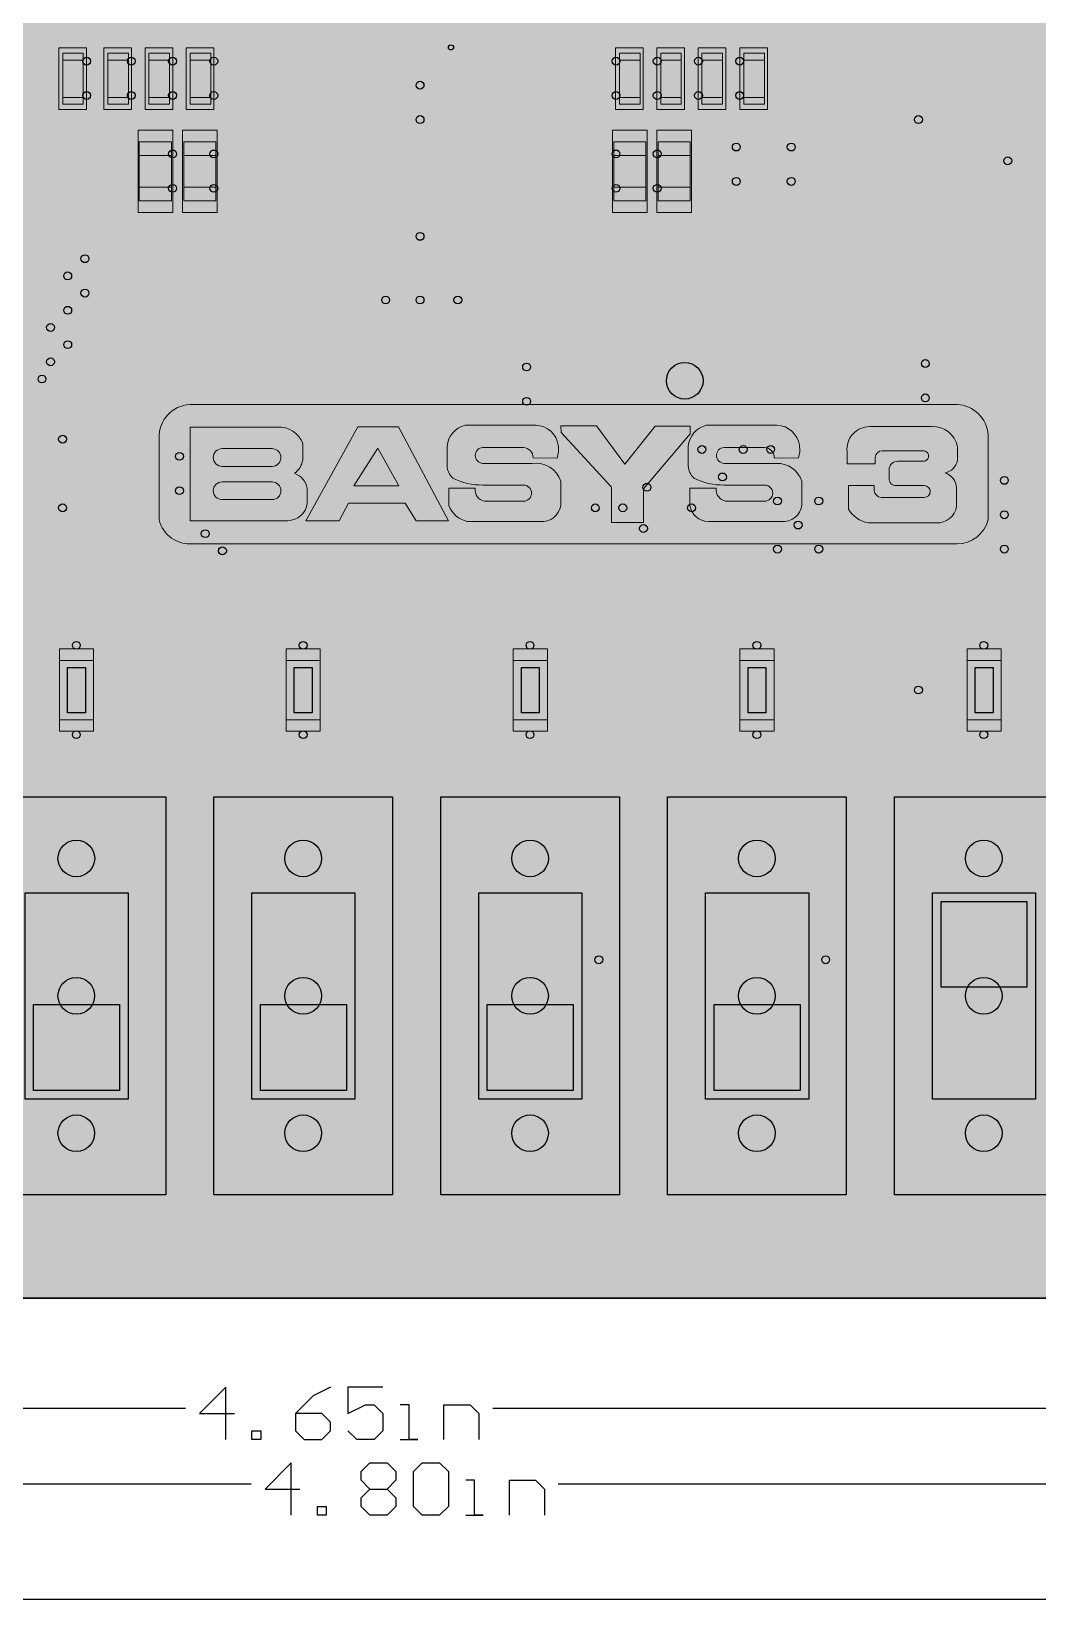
# Model space of a CAD drawing. Header units: metres. Extents: x 18 to 154, y 17 to 109.
# Drawn here: x 75.09 to 104.37, y 16.63 to 62.27 of the extents above; entities that cross this region are included whole.
import ezdxf

# ---------------------------------------------------------------- set-up
doc = ezdxf.new("R2010")
doc.units = ezdxf.units.M
for name, color, linetype, lineweight in [('7-SEG', 253, 'Continuous', 0), ('CAPACITOR', 43, 'Continuous', 0), ('LED_GREEN', 80, 'Continuous', 0)]:
    doc.layers.add(name, color=color, linetype=linetype, lineweight=lineweight)
for name, color, linetype, lineweight, true_color in [('ANNOTATION OUTLINE', 7, 'Continuous', 0, 0xffffff), ('LED_BLB', 7, 'Continuous', 0, 0xf1eb9d), ('METAL', 7, 'Continuous', 0, 0xc1c6c8)]:
    doc.layers.add(name, color=color, linetype=linetype, lineweight=lineweight, true_color=true_color)
for name, color, linetype, true_color in [('LED_BLB_IN', 7, 'Continuous', 0xbabe74), ('PCB', 7, 'Continuous', 0x1d428a), ('PCB_OUTLINE', 7, 'Continuous', 0x002677)]:
    doc.layers.add(name, color=color, linetype=linetype, true_color=true_color)
for name, color, linetype in [('Mechanical1', 6, 'Continuous'), ('PadHoleLayer', 156, 'Continuous'), ('SWITCH_BASE', 251, 'Continuous'), ('Switches', 250, 'Continuous'), ('ViaHoleLayer', 16, 'Continuous')]:
    doc.layers.add(name, color=color, linetype=linetype)
picture_1 = doc.add_image_def('image1.jpg', size_in_pixel=(1023, 701))

# ---------------------------------------------------------------- blocks, each defined once
blk = doc.blocks.new('*U29')
at = {"layer": 'LED_BLB_IN'}
h = blk.add_hatch(color=256, dxfattribs=at)
h.dxf.hatch_style = 1
h.paths.add_polyline_path([(-0.2588016763149099, 0.6615313378169034), (0.2588016763149028, 0.6615313378169034), (0.2588016763149028, -0.6615313378168963), (-0.2588016763149099, -0.6615313378168963)])
h = blk.add_hatch(color=256, dxfattribs=at)
h.dxf.hatch_style = 1
h.paths.add_polyline_path([(-0.2588016763149099, 0.6615313378169034), (0.2588016763149028, 0.6615313378169034), (0.2588016763149028, -0.6615313378168963), (-0.2588016763149099, -0.6615313378168963)])
at = {"layer": 'LED_GREEN', "transparency": 33554534}
h = blk.add_hatch(color=256, dxfattribs=at)
h.dxf.hatch_style = 1
h.paths.add_polyline_path([(-0.4963328445464015, 0.8615313378169063), (0.4963328445464015, 0.8615313378169063), (0.4963328445464015, -0.8615313378168992), (-0.4963328445464015, -0.8615313378168992)])
at = {"layer": 'METAL'}
h = blk.add_hatch(color=256, dxfattribs=at)
h.dxf.hatch_style = 1
h.paths.add_polyline_path([(-0.4963328445464015, 1.198637639297367), (0.4963328445464015, 1.198637639297367), (0.4963328445464015, -1.19863763929736), (-0.4963328445464015, -1.19863763929736)])
at = {"layer": 'LED_BLB_IN'}
blk.add_lwpolyline([(-0.2588016763149099, 0.6615313378169034), (0.2588016763149028, 0.6615313378169034), (0.2588016763149028, -0.6615313378168963), (-0.2588016763149099, -0.6615313378168963)], close=True, dxfattribs=at)
at = {"layer": 'LED_GREEN'}
blk.add_lwpolyline([(0.4963328445464015, -0.8616376392973564), (0.4963328445464015, 0.8606376392973658), (-0.4963328445464015, 0.8606376392973658), (-0.4963328445464015, -0.8616376392973564)], close=True, dxfattribs=at)
at = {"layer": 'METAL'}
blk.add_lwpolyline([(-0.4963328445464015, 1.198637639297367), (0.4963328445464015, 1.198637639297367), (0.4963328445464015, -1.19863763929736), (-0.4963328445464015, -1.19863763929736)], close=True, dxfattribs=at)
blk = doc.blocks.new('*U23')
at = {"layer": 'METAL', "true_color": 0x000000}
h = blk.add_hatch(color=18, dxfattribs=at)
h.dxf.hatch_style = 1
h.paths.add_polyline_path([(-1.242874578409896, 2.747817542043649), (1.257125421590104, 2.747817542043649), (1.257125421590104, 0.2478175420436486), (-1.242874578409896, 0.2478175420436486)])
at = {"layer": 'SWITCH_BASE', "true_color": 0x0d0d0d}
h = blk.add_hatch(color=28, dxfattribs=at)
h.dxf.hatch_style = 1
h.paths.add_polyline_path([(-2.599467704578529, 5.792650960968629), (2.599467704578529, 5.792650960968629), (2.599467704578529, -5.792650960968636), (-2.599467704578529, -5.792650960968636)])
at = {"layer": 'Switches', "true_color": 0x404040}
h = blk.add_hatch(color=250, dxfattribs=at)
h.dxf.hatch_style = 1
h.paths.add_polyline_path([(-1.492874578409896, 2.997817542043649), (1.507125421590104, 2.997817542043649), (1.507125421590104, -3.002182457956351), (-1.492874578409896, -3.002182457956351)])
at = {"layer": 'Switches'}
for points in [[(-2.599467704578529, 5.792650960968629), (2.599467704578529, 5.792650960968629), (2.599467704578529, -5.792650960968636), (-2.599467704578529, -5.792650960968636)], [(-1.492874578409896, 2.997817542043649), (1.507125421590104, 2.997817542043649), (1.507125421590104, -3.002182457956351), (-1.492874578409896, -3.002182457956351)], [(-1.242874578409896, 2.747817542043649), (1.257125421590104, 2.747817542043649), (1.257125421590104, 0.2478175420436486), (-1.242874578409896, 0.2478175420436486)]]:
    blk.add_lwpolyline(points, close=True, dxfattribs=at)
blk = doc.blocks.new('*U6')
at = {"layer": 'METAL', "true_color": 0x000000}
h = blk.add_hatch(color=18, dxfattribs=at)
h.dxf.hatch_style = 1
h.paths.add_polyline_path([(-1.242874578409896, -0.2521824579563514), (1.257125421590104, -0.2521824579563514), (1.257125421590104, -2.752182457956351), (-1.242874578409896, -2.752182457956351)])
at = {"layer": 'SWITCH_BASE', "true_color": 0x0d0d0d}
h = blk.add_hatch(color=28, dxfattribs=at)
h.dxf.hatch_style = 1
h.paths.add_polyline_path([(-2.599467704578529, 5.792650960968629), (2.599467704578529, 5.792650960968629), (2.599467704578529, -5.792650960968636), (-2.599467704578529, -5.792650960968636)])
at = {"layer": 'Switches', "true_color": 0x404040}
h = blk.add_hatch(color=250, dxfattribs=at)
h.dxf.hatch_style = 1
h.paths.add_polyline_path([(-1.492874578409896, 2.997817542043649), (1.507125421590104, 2.997817542043649), (1.507125421590104, -3.002182457956351), (-1.492874578409896, -3.002182457956351)])
at = {"layer": 'METAL'}
blk.add_lwpolyline([(1.257125421590104, -2.752182457956351), (1.257125421590104, -0.2521824579563514), (-1.242874578409896, -0.2521824579563514), (-1.242874578409896, -2.752182457956351)], close=True, dxfattribs=at)
at = {"layer": 'Switches'}
for points in [[(-2.599467704578529, 5.792650960968629), (2.599467704578529, 5.792650960968629), (2.599467704578529, -5.792650960968636), (-2.599467704578529, -5.792650960968636)], [(-1.492874578409896, 2.997817542043649), (1.507125421590104, 2.997817542043649), (1.507125421590104, -3.002182457956351), (-1.492874578409896, -3.002182457956351)], [(-1.242874578409896, -0.2521824579563514), (1.257125421590104, -0.2521824579563514), (1.257125421590104, -2.752182457956351), (-1.242874578409896, -2.752182457956351)], [(-1.242874578409896, -0.2521824579563514), (1.257125421590104, -0.2521824579563514), (1.257125421590104, -2.752182457956351), (-1.242874578409896, -2.752182457956351)]]:
    blk.add_lwpolyline(points, close=True, dxfattribs=at)
blk = doc.blocks.new('CAP_MED')
at = {"layer": 'CAPACITOR'}
h = blk.add_hatch(color=256, dxfattribs=at)
h.dxf.hatch_style = 1
h.paths.add_polyline_path([(-0.4681844683727832, 0.861475153433318), (0.4681844683727832, 0.861475153433318), (0.4681844683727832, -0.8614751534333323), (-0.4681844683727832, -0.8614751534333323)])
at = {"layer": 'METAL'}
h = blk.add_hatch(color=256, dxfattribs=at)
h.dxf.hatch_style = 1
h.paths.add_polyline_path([(-0.5056032678371167, 1.198581454913779), (0.505715636604279, 1.198581454913779), (0.505715636604279, -1.198581454913779), (-0.5056032678371167, -1.198581454913779)])
h = blk.add_hatch(color=256, dxfattribs=at)
h.dxf.hatch_style = 1
h.paths.add_polyline_path([(-0.4681844683727832, 0.4614751534333124), (-0.4681844683727832, 0.861475153433318), (0.4681844683727832, 0.861475153433318), (0.4681844683727832, 0.4614751534333124)])
h = blk.add_hatch(color=256, dxfattribs=at)
h.dxf.hatch_style = 1
h.paths.add_polyline_path([(-0.4681844683727832, -0.8614751534333323), (-0.4681844683727832, -0.4614751534333266), (0.4681844683727832, -0.4614751534333266), (0.4681844683727832, -0.8614751534333323)])
at = {"layer": '7-SEG'}
for points in [[(-0.4681844683727832, 0.4614751534333124), (-0.4681844683727832, 0.861475153433318), (0.4681844683727832, 0.861475153433318), (0.4681844683727832, 0.4614751534333124)], [(-0.4681844683727832, -0.8614751534333323), (-0.4681844683727832, -0.4614751534333266), (0.4681844683727832, -0.4614751534333266), (0.4681844683727832, -0.8614751534333323)]]:
    blk.add_lwpolyline(points, close=True, dxfattribs=at)
at = {"layer": 'CAPACITOR'}
blk.add_lwpolyline([(-0.4681844683727832, 0.861475153433318), (0.4681844683727832, 0.861475153433318), (0.4681844683727832, -0.8614751534333323), (-0.4681844683727832, -0.8614751534333323), (-0.4681844683727832, 0.861475153433318)], dxfattribs=at)
at = {"layer": 'METAL'}
blk.add_lwpolyline([(-0.5056032678371167, 1.198581454913779), (0.505715636604279, 1.198581454913779), (0.505715636604279, -1.198581454913779), (-0.5056032678371167, -1.198581454913779)], close=True, dxfattribs=at)
blk = doc.blocks.new('CAP_SMALL')
at = {"layer": 'CAPACITOR'}
h = blk.add_hatch(color=256, dxfattribs=at)
h.dxf.hatch_style = 1
h.paths.add_polyline_path([(-0.2903047099582494, 0.5430782516850172), (0.3090702940740044, 0.5430782516850172), (0.3090702940740044, -0.5431906204521937), (-0.2903047099582494, -0.5431906204521937)])
at = {"layer": 'METAL'}
h = blk.add_hatch(color=256, dxfattribs=at)
h.dxf.hatch_style = 1
h.paths.add_polyline_path([(-0.4026734771184124, 0.8989501372812327), (0.4026734771184124, 0.8989501372812327), (0.4026734771184124, -0.8989501372812327), (-0.4026734771184124, -0.8989501372812327)])
h = blk.add_hatch(color=256, dxfattribs=at)
h.dxf.hatch_style = 1
h.paths.add_polyline_path([(-0.2903047099582494, 0.5430782516850172), (-0.2903047099582494, 0.7430782516850201), (0.3090702940740044, 0.7430782516850201), (0.3090702940740044, 0.5430782516850172)])
h = blk.add_hatch(color=256, dxfattribs=at)
h.dxf.hatch_style = 1
h.paths.add_polyline_path([(-0.2903047099582494, 0.5430782516850172), (0.3090702940740044, 0.5430782516850172), (0.3090702940740044, -0.5431906204521937), (-0.2903047099582494, -0.5431906204521937)])
h = blk.add_hatch(color=256, dxfattribs=at)
h.dxf.hatch_style = 1
h.paths.add_polyline_path([(-0.2903047099582494, -0.7431906204521965), (-0.2903047099582494, -0.5431906204521937), (0.3090702940740044, -0.5431906204521937), (0.3090702940740044, -0.7431906204521965)])
at = {"layer": '7-SEG'}
for points in [[(-0.2903047099582494, 0.5430782516850172), (-0.2903047099582494, 0.7430782516850201), (0.3090702940740044, 0.7430782516850201), (0.3090702940740044, 0.5430782516850172)], [(-0.2903047099582494, -0.7431906204521965), (-0.2903047099582494, -0.5431906204521937), (0.3090702940740044, -0.5431906204521937), (0.3090702940740044, -0.7431906204521965)]]:
    blk.add_lwpolyline(points, close=True, dxfattribs=at)
at = {"layer": 'CAPACITOR'}
blk.add_lwpolyline([(-0.2903047099582494, 0.5430782516850172), (0.3090702940740044, 0.5430782516850172), (0.3090702940740044, -0.5431906204521937), (-0.2903047099582494, -0.5431906204521937), (-0.2903047099582494, 0.5430782516850172)], dxfattribs=at)
at = {"layer": 'METAL'}
blk.add_lwpolyline([(-0.4026734771184124, 0.8989501372812327), (0.4026734771184124, 0.8989501372812327), (0.4026734771184124, -0.8989501372812327), (-0.4026734771184124, -0.8989501372812327)], close=True, dxfattribs=at)
blk.add_lwpolyline([(-0.4026734771184124, 0.8989501372812327), (0.4026734771184124, 0.8989501372812327), (0.4026734771184124, -0.8989501372812327), (-0.4026734771184124, -0.8989501372812327)], close=True, dxfattribs=at)

msp = doc.modelspace()

# ---------------------------------------------------------------- hatches: boundary and pattern name
at = {"layer": 'ANNOTATION OUTLINE'}
h = msp.add_hatch(color=256, dxfattribs=at)
h.dxf.hatch_style = 1
edge = h.paths.add_edge_path()
edge.add_line((78.8062739261868, 48.0548614909535), (78.8062739261868, 50.52602093589906))
edge.add_arc((79.76337027819466, 50.45209825816541), 0.9599468679619984, 88.10441103960301, 175.5834485212012, ccw=False)
edge.add_line((79.79512362479477, 51.41151981008602), (102.0236468322614, 51.41151981008602))
edge.add_arc((101.9688694002259, 50.44875329869313), 0.964323556966244, 4.595823029353312, 86.74361790782137, ccw=False)
edge.add_line((102.9300923893188, 50.52602093589906), (102.9300923893188, 48.0548614909535))
edge.add_arc((102.0271039428955, 48.28705692009242), 0.9323641196908994, 269.78755263277344, 345.5793220945554, ccw=False)
edge.add_line((102.0236468322614, 47.35469920972957), (79.79512362479477, 47.35469920972957))
edge.add_arc((79.70553883319053, 48.27654204013297), 0.9261855315501992, 193.84805528401, 275.55058100663445, ccw=False)
edge = h.paths.add_edge_path(flags=16)
edge.add_line((82.98510717907288, 49.79812098664058), (82.98510717907288, 50.28565594441807))
edge.add_arc((82.2950552384761, 50.00645669828133), 0.7443949890781898, 22.02855775828791, 93.100299622654)
edge.add_line((82.25479535403133, 50.74976218155803), (79.71174794811941, 50.74976218155803))
edge.add_line((79.71174794811941, 50.74976218155803), (79.71174794811941, 48.02520090088274))
edge.add_line((79.71174794811941, 48.02520090088274), (82.55474450153974, 48.02520090088274))
edge.add_arc((82.53917816188938, 48.60584227207855), 0.5808499917140921, 271.5356673328505, 352.8566010342709)
edge.add_line((83.11551961379291, 48.53361178203454), (83.11551961379291, 48.96380551460106))
edge.add_arc((82.56635778497323, 48.88065958805867), 0.5554205247676447, 8.60948664503637, 70.9379565499528)
edge.add_arc((82.42335571439168, 49.86981165395829), 0.5663075664795051, 304.9477962192029, 352.7272316233658)
h.paths.add_polyline_path([(84.3211454145735, 48.54101874441733), (84.05015283311468, 48.02520090088274), (83.07362969176825, 48.02520090088274), (84.58918395969567, 50.76279876275726), (85.77593985390968, 50.76279876275726), (87.22352061756374, 48.02520090088274), (86.28454889697014, 48.02520090088274), (85.9675480484268, 48.54101874441733)], flags=16)
edge = h.paths.add_edge_path(flags=16)
edge.add_arc((88.24020878406918, 49.92617215942875), 0.2317524088900798, 93.22415842829707, 266.7758415717029)
edge.add_line((88.22717445229637, 49.69478658247635), (89.66610231010668, 49.69478658247635))
edge.add_arc((89.77390874379276, 48.94785277577604), 0.7546736637354787, 17.67267345670001, 98.2128969886495, ccw=False)
edge.add_line((90.49296662380584, 49.17695559969366), (90.49296662380584, 48.47136299429746))
edge.add_arc((89.94821302405337, 48.55218705119573), 0.5507168170818523, 264.7258946353712, 351.5606996783325, ccw=False)
edge.add_line((89.8975908238483, 48.00380178018349), (87.77125529552563, 48.00380178018349))
edge.add_arc((87.94213641874963, 48.74045901936024), 0.7562170629560043, 200.8452384667204, 256.9401727509485, ccw=False)
edge.add_line((87.2354175385708, 48.47136299429746), (87.2334583156296, 48.97198889548929))
edge.add_line((87.2334583156296, 48.97198889548929), (88.00331063446356, 48.97198889548929))
edge.add_arc((88.34328883553252, 48.92804796470352), 0.3428060422460574, 172.6355570763972, 258.2248914790122)
edge.add_line((88.27333214077976, 48.59245588574504), (89.40796093678273, 48.59245588574504))
edge.add_arc((89.40735895159087, 48.82904106960814), 0.2365859497301298, 270.1457873896588, 449.8542126103412)
edge.add_line((89.40796093678273, 49.06562625347124), (88.22717445229637, 49.06562625347124))
edge.add_arc((88.17139637025547, 50.84213362148233), 1.777382801490396, 242.63968610301822, 271.7983596365639, ccw=False)
edge.add_arc((87.69763041194577, 49.64337799081471), 0.5118192287663368, 182.3538088287153, 227.9068199236645, ccw=False)
edge.add_line((87.18624302294506, 49.62235749353204), (87.18624302294506, 50.19952058412503))
edge.add_arc((87.87280451010915, 50.1318932777918), 0.6898841411562138, 103.51183434436763, 174.3744295424513, ccw=False)
edge.add_line((87.71161570194727, 50.80268258625028), (89.76628872081847, 50.80268258625028))
edge.add_arc((89.75680036914359, 50.13300570486025), 0.6697440961186482, 7.527248651561706, 89.18825608791849, ccw=False)
edge.add_arc((89.73990807090115, 50.09860757741394), 0.6917323320152199, -20.957002484114582, 10.169520137843108, ccw=False)
edge.add_line((90.38588168671845, 49.85119757999439), (89.68885397595318, 49.8559764429923))
edge.add_arc((89.39480755598552, 49.8637040291438), 0.2941479435310138, 358.4946044071015, 447.4370563871065)
edge.add_line((89.40796093678273, 50.15755773638114), (88.22717445229637, 50.15755773638114))
h.paths.add_polyline_path([(90.49641293767218, 50.79081757607889), (91.52944899827173, 50.78749753792693), (92.35497466297784, 49.67271383906836), (93.2358111252936, 50.78201352088354), (94.2575791374129, 50.78201352088354), (94.2575791374129, 50.55310996460435), (92.90109271400547, 48.95078820198239), (92.90109271400547, 47.9735480955643), (91.96740865678885, 47.9735480955643), (91.96740865678885, 49.00361190688784), (90.50864094697067, 50.58900067446268)], flags=16)
edge = h.paths.add_edge_path(flags=16)
edge.add_arc((95.25632042753455, 49.92617215942875), 0.2317524088900798, 93.22415842829707, 266.7758415717029)
edge.add_line((95.24328609576173, 49.69478658247635), (96.76494058034007, 49.69478658247635))
edge.add_arc((96.7892246690127, 48.9360946165473), 0.7590805070135522, 18.500095805632213, 91.83328806552078, ccw=False)
edge.add_line((97.5090782672712, 49.17695559969366), (97.5090782672712, 48.47136299429746))
edge.add_arc((96.96432466751874, 48.55218705119573), 0.5507168170818523, 264.7258946353712, 351.5606996783325, ccw=False)
edge.add_line((96.91370246731367, 48.00380178018349), (94.787366938991, 48.00380178018349))
edge.add_arc((94.79028724441767, 48.54797139389419), 0.5441774496153232, 188.0928880877149, 269.69252312995286, ccw=False)
edge.add_line((94.25152918203617, 48.47136299429746), (94.24956995909497, 48.97198889548929))
edge.add_line((94.24956995909497, 48.97198889548929), (95.01942227792892, 48.97198889548929))
edge.add_arc((95.35940047899788, 48.92804796470352), 0.3428060422460574, 172.6355570763972, 258.2248914790122)
edge.add_line((95.28944378424512, 48.59245588574504), (96.4240725802481, 48.59245588574504))
edge.add_arc((96.42347059505623, 48.82904106960814), 0.2365859497301298, 270.1457873896588, 449.8542126103412)
edge.add_line((96.4240725802481, 49.06562625347124), (95.24328609576173, 49.06562625347124))
edge.add_arc((95.18750801372083, 50.84213362148233), 1.777382801490396, 242.63968610301822, 271.7983596365639, ccw=False)
edge.add_arc((94.71374205541113, 49.64337799081471), 0.5118192287663368, 182.3538088287153, 227.9068199236645, ccw=False)
edge.add_line((94.20235466641043, 49.62235749353204), (94.20235466641043, 50.19952058412503))
edge.add_arc((94.88891615357451, 50.1318932777918), 0.6898841411562138, 103.51183434436763, 174.3744295424513, ccw=False)
edge.add_line((94.72772734541263, 50.80268258625028), (96.78240036428383, 50.80268258625028))
edge.add_arc((96.77291201260896, 50.13300570486025), 0.6697440961186482, 7.527248651561706, 89.18825608791849, ccw=False)
edge.add_arc((96.75601971436652, 50.09860757741394), 0.6917323320152199, -20.957002484114582, 10.169520137843108, ccw=False)
edge.add_line((97.40199333018381, 49.85119757999439), (96.70496561941854, 49.8559764429923))
edge.add_arc((96.41091919945089, 49.8637040291438), 0.2941479435310138, 358.4946044071015, 447.4370563871065)
edge.add_line((96.4240725802481, 50.15755773638114), (95.24328609576173, 50.15755773638114))
edge = h.paths.add_edge_path(flags=16)
edge.add_line((99.6378260609647, 49.67988333856158), (98.82257296696048, 49.67988333856158))
edge.add_line((98.82257296696048, 49.67988333856158), (98.82257296696048, 50.03464643136795))
edge.add_arc((99.4852305726912, 50.10043619079818), 0.6659154562545099, 90.23152005394542, 185.6698409540782, ccw=False)
edge.add_arc((100.3893015131348, -173.6346850582403), 224.402863286932, 89.76847994605458, 90.23152005394542, ccw=False)
edge.add_arc((101.3227996960102, 50.04042992391574), 0.7264084881927113, 11.870785716692183, 92.10932353155948, ccw=False)
edge.add_line((102.0336732111191, 50.18985594987896), (102.0336732111191, 49.77463934675779))
edge.add_arc((101.5864117895912, 49.86629150552854), 0.4565554702273399, 281.7813928323709, 348.4193527712505, ccw=False)
edge.add_arc((101.5086022898143, 48.94405187848049), 0.5051363034324532, 5.409354437590196, 70.20972485011231, ccw=False)
edge.add_line((102.0114890125003, 48.99167150879748), (102.0114890125003, 48.44375403332958))
edge.add_arc((101.4369223716705, 48.54428180115625), 0.5832946569776745, 267.6030939454391, 350.0758245525009, ccw=False)
edge.add_line((101.4125279966397, 47.96149747456059), (99.44371818143986, 47.96149747456059))
edge.add_arc((99.58026996966038, 48.76951826616946), 0.8194778767840182, 209.4870244363966, 260.40790714969506, ccw=False)
edge.add_line((98.86694136419806, 48.36614958720736), (98.86694136419806, 49.04796034653816))
edge.add_line((98.86694136419806, 49.04796034653816), (99.6156434057018, 49.04796034653816))
edge.add_line((99.6156434057018, 49.04796034653816), (99.6156434057018, 48.90938133632937))
edge.add_arc((99.82307886728208, 48.91172002370702), 0.2074486446802485, 180.6459418188213, 269.3825642689907)
edge.add_line((99.82084338453615, 48.70428342424452), (101.0686790914717, 48.70428342424452))
edge.add_arc((101.0686790914717, 48.87612188539134), 0.1718384611468196, 270, 450)
edge.add_line((101.0686790914717, 49.04796034653816), (100.2508192692451, 49.04796034653816))
edge.add_arc((100.2443740838122, 49.24401122129267), 0.1961567890929956, 179.4596274802282, 271.8829243882726, ccw=False)
edge.add_line((100.0482260186332, 49.24586120340132), (100.0482260186332, 49.50926265272619))
edge.add_arc((100.2968972959784, 49.50892057728036), 0.2486715126268448, 88.34044051986149, 179.9211832296518, ccw=False)
edge.add_line((100.3040990038157, 49.7574877846838), (101.0277786150839, 49.7574877846838))
edge.add_arc((101.0428400214595, 49.9097407560558), 0.1529961216946877, 264.3504780098234, 454.00913209352)
edge.add_line((101.0321432257485, 50.06236248391633), (99.84857286113174, 50.06236248391633))
edge.add_arc((99.85026428756946, 49.85534335983549), 0.2070260337701305, 90.46811829729587, 177.9335867042504)
edge.add_line((99.6433728822974, 49.86280828335441), (99.6378260609647, 49.67988333856158))
h = msp.add_hatch(color=256, dxfattribs=at)
h.dxf.hatch_style = 1
edge = h.paths.add_edge_path()
edge.add_line((82.09403422119499, 50.12358416489917), (80.64256512643374, 50.12358416489917))
edge.add_arc((80.64256512643374, 49.86522067582172), 0.2583634890774533, 90, 270)
edge.add_line((80.64256512643374, 49.60685718674426), (82.09403422119499, 49.60685718674426))
edge.add_arc((82.09403422119499, 49.86522067582172), 0.2583634890774533, 270, 450)
h = msp.add_hatch(color=256, dxfattribs=at)
h.dxf.hatch_style = 1
h.paths.add_polyline_path([(84.47759104753345, 49.04513067581775), (85.78550076721467, 49.04513067581775), (85.16791987574948, 50.13517022327324)])
h = msp.add_hatch(color=256, dxfattribs=at)
h.dxf.hatch_style = 1
edge = h.paths.add_edge_path()
edge.add_line((82.09403422119499, 49.15730444096266), (80.64256512643374, 49.15730444096266))
edge.add_arc((80.64256512643374, 48.89894095188521), 0.2583634890774533, 90, 270)
edge.add_line((80.64256512643374, 48.64057746280776), (82.09403422119499, 48.64057746280776))
edge.add_arc((82.09403422119499, 48.89894095188521), 0.2583634890774533, 270, 450)
at = {"layer": 'PCB'}
h = msp.add_hatch(color=256, dxfattribs=at)
h.dxf.hatch_style = 1
h.paths.add_polyline_path([(25.4, 96.52), (147.32, 96.52), (147.32, 25.4), (25.4, 25.4)])
edge = h.paths.add_edge_path(flags=16)
edge.add_arc((29.21, 92.71), 1.828799999999999, 0, 360)
edge = h.paths.add_edge_path(flags=16)
edge.add_arc((29.21, 29.21), 1.828799999999999, 0, 360)
edge = h.paths.add_edge_path(flags=16)
edge.add_arc((143.51, 29.21), 1.828799999999994, 0, 360)
edge = h.paths.add_edge_path(flags=16)
edge.add_arc((143.51, 92.71), 1.828800000000002, 0, 360)

# ---------------------------------------------------------------- linework, layer by layer
at = {"layer": 'ANNOTATION OUTLINE'}
for points in [[(78.8062739261868, 48.0548614909535), (78.8062739261868, 50.52602093589906, -0.4013844606860855), (79.79512362479477, 51.41151981008602), (102.0236468322614, 51.41151981008602, -0.3746198808330872), (102.9300923893188, 50.52602093589906), (102.9300923893188, 48.0548614909535, -0.3433116314629467), (102.0236468322614, 47.35469920972957), (79.79512362479477, 47.35469920972957, -0.3724059760641038)], [(82.98510717907288, 49.79812098664058), (82.98510717907288, 50.28565594441807, 0.3204476663482791), (82.25479535403133, 50.74976218155803), (79.71174794811941, 50.74976218155803), (79.71174794811941, 48.02520090088274), (82.55474450153974, 48.02520090088274, 0.3705112260483882), (83.11551961379291, 48.53361178203454), (83.11551961379291, 48.96380551460106, 0.2788686065681022), (82.74775359056002, 49.40562389260583, 0.2115508912110412)], [(88.22717445229637, 50.15755773638114, 0.9452537189138098), (88.22717445229637, 49.69478658247635), (89.66610231010668, 49.69478658247635, -0.3666419657287718), (90.49296662380584, 49.17695559969366), (90.49296662380584, 48.47136299429746, -0.3981242584053341), (89.8975908238483, 48.00380178018349), (87.77125529552563, 48.00380178018349, -0.2497680275884146), (87.2354175385708, 48.47136299429746), (87.2334583156296, 48.97198889548929), (88.00331063446356, 48.97198889548929, 0.3918420308565022), (88.27333214077976, 48.59245588574504), (89.40796093678273, 48.59245588574504, 0.9974587617236974), (89.40796093678273, 49.06562625347124), (88.22717445229637, 49.06562625347124, -0.1279196788284098), (87.35453838189869, 49.26357964714646, -0.201422014634716), (87.18624302294506, 49.62235749353204), (87.18624302294506, 50.19952058412503, -0.3194416764976627), (87.71161570194727, 50.80268258625028), (89.76628872081847, 50.80268258625028, -0.3721997082039172), (90.42077306190276, 50.22074063265939, -0.1366563534795709), (90.38588168671845, 49.85119757999439), (89.68885397595318, 49.8559764429923, 0.4088177038018209), (89.40796093678273, 50.15755773638114)], [(95.24328609576173, 50.15755773638114, 0.9452537189138098), (95.24328609576173, 49.69478658247635), (96.76494058034007, 49.69478658247635, -0.3313632292207883), (97.5090782672712, 49.17695559969366), (97.5090782672712, 48.47136299429746, -0.3981242584053341), (96.91370246731367, 48.00380178018349), (94.787366938991, 48.00380178018349, -0.3718948536780731), (94.25152918203617, 48.47136299429746), (94.24956995909497, 48.97198889548929), (95.01942227792892, 48.97198889548929, 0.3918420308565022), (95.28944378424512, 48.59245588574504), (96.4240725802481, 48.59245588574504, 0.9974587617236974), (96.4240725802481, 49.06562625347124), (95.24328609576173, 49.06562625347124, -0.1279196788284098), (94.37065002536406, 49.26357964714646, -0.201422014634716), (94.20235466641043, 49.62235749353204), (94.20235466641043, 50.19952058412503, -0.3194416764976627), (94.72772734541263, 50.80268258625028), (96.78240036428383, 50.80268258625028, -0.3721997082039172), (97.43688470536813, 50.22074063265939, -0.1366563534795709), (97.40199333018381, 49.85119757999439), (96.70496561941854, 49.8559764429923, 0.4088177038018209), (96.4240725802481, 50.15755773638114)], [(99.6378260609647, 49.67988333856158), (98.82257296696048, 49.67988333856158), (98.82257296696048, 50.03464643136795, -0.4422952767347978), (99.48253975734474, 50.76634621053915, -0.002020396361951574), (101.2960632689249, 50.76634621053915, -0.3651493805600393), (102.0336732111191, 50.18985594987896), (102.0336732111191, 49.77463934675779, -0.2992438688992251), (101.6796304398124, 49.41935394764664, -0.2905286093814998), (102.0114890125003, 48.99167150879748), (102.0114890125003, 48.44375403332958, -0.376237514752026), (101.4125279966397, 47.96149747456059), (99.44371818143986, 47.96149747456059, -0.2259140369003718), (98.86694136419806, 48.36614958720736), (98.86694136419806, 49.04796034653816), (99.6156434057018, 49.04796034653816), (99.6156434057018, 48.90938133632937, 0.4077698861900275), (99.82084338453615, 48.70428342424452), (101.0686790914717, 48.70428342424452, 0.9999999999999999), (101.0686790914717, 49.04796034653816), (100.2508192692451, 49.04796034653816, -0.4266562971373562), (100.0482260186332, 49.24586120340132), (100.0482260186332, 49.50926265272619, -0.4223175228205889), (100.3040990038157, 49.7574877846838), (101.0277786150839, 49.7574877846838, 1.088050581276274), (101.0321432257485, 50.06236248391633), (99.84857286113174, 50.06236248391633, 0.4013157173727678), (99.6433728822974, 49.86280828335441)], [(82.09403422119499, 50.12358416489917), (80.64256512643374, 50.12358416489917, 0.9999999999999999), (80.64256512643374, 49.60685718674426), (82.09403422119499, 49.60685718674426, 1)], [(82.09403422119499, 49.15730444096266), (80.64256512643374, 49.15730444096266, 0.9999999999999999), (80.64256512643374, 48.64057746280776), (82.09403422119499, 48.64057746280776, 1)]]:
    msp.add_lwpolyline(points, format="xyb", close=True, dxfattribs=at)
for points in [[(84.3211454145735, 48.54101874441733), (84.05015283311468, 48.02520090088274), (83.07362969176825, 48.02520090088274), (84.58918395969567, 50.76279876275726), (85.77593985390968, 50.76279876275726), (87.22352061756374, 48.02520090088274), (86.28454889697014, 48.02520090088274), (85.9675480484268, 48.54101874441733)], [(90.49641293767218, 50.79081757607889), (91.52944899827173, 50.78749753792693), (92.35497466297784, 49.67271383906836), (93.2358111252936, 50.78201352088354), (94.2575791374129, 50.78201352088354), (94.2575791374129, 50.55310996460435), (92.90109271400547, 48.95078820198239), (92.90109271400547, 47.9735480955643), (91.96740865678885, 47.9735480955643), (91.96740865678885, 49.00361190688784), (90.50864094697067, 50.58900067446268)], [(84.47759104753345, 49.04513067581775), (85.78550076721467, 49.04513067581775), (85.16791987574948, 50.13517022327324)]]:
    msp.add_lwpolyline(points, close=True, dxfattribs=at)
at = {"layer": 'Mechanical1'}
for p, q in [((25.4, 25.4), (147.32, 25.4)), ((80.74766679999998, 22.8093524), (79.98591318, 22.04759878)), ((80.74766679999998, 21.28584516), (80.74766679999998, 22.8093524)), ((83.28684384, 22.55543368), (82.77900894, 22.04759878)), ((83.79468127999998, 22.8093524), (83.28684384, 22.55543368)), ((85.31818851999998, 22.8093524), (84.30251618, 22.8093524)), ((84.30251618, 22.8093524), (84.30251618, 22.04759878)), ((25.4, 22.19999878), (79.57951318, 22.19999878)), ((79.98591318, 22.04759878), (81.00158551999998, 22.04759878)), ((82.77900894, 22.04759878), (82.77900894, 21.53976388)), ((83.54076255999998, 22.04759878), (82.77900894, 22.04759878)), ((83.79468127999998, 21.79368006), (83.54076255999998, 22.04759878)), ((84.30251618, 22.04759878), (84.81035107999998, 22.3015175)), ((84.81035107999998, 22.3015175), (85.06426979999999, 22.3015175)), ((85.06426979999999, 22.3015175), (85.31818851999998, 22.04759878)), ((85.31818851999998, 22.04759878), (85.31818851999998, 21.53976388)), ((86.07994214, 22.3015175), (85.82602341999998, 22.3015175)), ((86.07994214, 21.28584516), (86.07994214, 22.3015175)), ((87.09561194, 21.28584516), (87.09561194, 22.3015175)), ((87.09561194, 22.3015175), (87.85736556, 22.3015175)), ((87.85736556, 22.3015175), (88.11128427999998, 22.04759878)), ((88.11128427999998, 22.04759878), (88.11128427999998, 21.28584516)), ((88.51768428, 22.19999878), (143.51, 22.19999878)), ((81.50942042, 21.28584516), (81.50942042, 21.53976388)), ((81.50942042, 21.53976388), (81.76333914, 21.53976388)), ((81.76333914, 21.53976388), (81.76333914, 21.28584516)), ((82.77900894, 21.53976388), (83.03292766, 21.28584516)), ((83.54076255999998, 21.28584516), (83.79468127999998, 21.53976388)), ((83.79468127999998, 21.53976388), (83.79468127999998, 21.79368006)), ((84.5564349, 21.28584516), (84.30251618, 21.53976388)), ((85.31818851999998, 21.53976388), (85.06426979999999, 21.28584516)), ((81.76333914, 21.28584516), (81.50942042, 21.28584516)), ((83.03292766, 21.28584516), (83.54076255999998, 21.28584516)), ((85.06426979999999, 21.28584516), (84.5564349, 21.28584516)), ((85.82602341999998, 21.28584516), (86.33385831999998, 21.28584516)), ((86.33385831999998, 21.28584516), (86.07994214, 21.28584516)), ((82.65266679999998, 20.60935426), (81.89091318, 19.84760064)), ((82.65266679999998, 19.08584702), (82.65266679999998, 20.60935426)), ((84.68400894, 20.35543554), (84.93792766, 20.60935426)), ((84.93792766, 20.60935426), (85.44576255999998, 20.60935426)), ((85.44576255999998, 20.60935426), (85.69968128000002, 20.35543554)), ((86.20751618, 20.35543554), (86.46143489999999, 20.60935426)), ((86.46143489999999, 20.60935426), (86.96926979999998, 20.60935426)), ((86.96926979999998, 20.60935426), (87.22318852, 20.35543554)), ((84.68400894, 20.10151936), (84.68400894, 20.35543554)), ((84.93792766, 19.84760064), (84.68400894, 20.10151936)), ((85.69968128000002, 20.10151936), (85.44576255999998, 19.84760064)), ((85.69968128000002, 20.35543554), (85.69968128000002, 20.10151936)), ((86.20751618, 19.33976574), (86.20751618, 20.35543554)), ((87.22318852, 20.35543554), (87.22318852, 19.33976574)), ((87.98494214, 20.10151936), (87.73102342, 20.10151936)), ((87.98494214, 19.08584702), (87.98494214, 20.10151936)), ((89.00061194, 19.08584702), (89.00061194, 20.10151936)), ((89.00061194, 20.10151936), (89.76236555999998, 20.10151936)), ((89.76236555999998, 20.10151936), (90.01628428, 19.84760064)), ((25.4, 20.00000064), (81.48451318, 20.00000064)), ((81.89091318, 19.84760064), (82.90658552, 19.84760064)), ((84.68400894, 19.59368192), (84.93792766, 19.84760064)), ((84.93792766, 19.84760064), (85.44576255999998, 19.84760064)), ((85.44576255999998, 19.84760064), (85.69968128000002, 19.59368192)), ((90.01628428, 19.84760064), (90.01628428, 19.08584702)), ((90.42268428, 20.00000064), (147.32, 20.00000064)), ((83.41442041999998, 19.08584702), (83.41442041999998, 19.33976574)), ((83.41442041999998, 19.33976574), (83.66833914, 19.33976574)), ((83.66833914, 19.33976574), (83.66833914, 19.08584702)), ((84.68400894, 19.33976574), (84.68400894, 19.59368192)), ((84.93792766, 19.08584702), (84.68400894, 19.33976574)), ((85.69968128000002, 19.33976574), (85.44576255999998, 19.08584702)), ((85.69968128000002, 19.59368192), (85.69968128000002, 19.33976574)), ((86.46143489999999, 19.08584702), (86.20751618, 19.33976574)), ((87.22318852, 19.33976574), (86.96926979999998, 19.08584702)), ((83.66833914, 19.08584702), (83.41442041999998, 19.08584702)), ((85.44576255999998, 19.08584702), (84.93792766, 19.08584702)), ((86.96926979999998, 19.08584702), (86.46143489999999, 19.08584702)), ((87.73102342, 19.08584702), (88.23885831999998, 19.08584702)), ((88.23885831999998, 19.08584702), (87.98494214, 19.08584702))]:
    msp.add_line(p, q, dxfattribs=at)
at = {"layer": 'PadHoleLayer'}
for centre, radius in [((94.09999976, 52.09999994), 0.5334), ((76.39999959999999, 38.19999979999999), 0.53350033), ((82.9999991, 38.19999979999999), 0.53350033), ((89.60000113999997, 38.19999979999999), 0.53350033), ((96.20000064, 38.19999979999999), 0.53350033), ((102.80000014, 38.19999979999999), 0.53350033), ((76.39999959999999, 34.20000018), 0.5334), ((82.9999991, 34.20000018), 0.5334), ((89.60000113999997, 34.20000018), 0.5334), ((96.20000064, 34.20000018), 0.5334), ((102.80000014, 34.20000018), 0.5334), ((76.39999959999999, 30.20000056), 0.5334), ((82.9999991, 30.20000056), 0.5334), ((89.60000113999997, 30.20000056), 0.5334), ((96.20000064, 30.20000056), 0.5334), ((102.80000014, 30.20000056), 0.5334)]:
    msp.add_circle(centre, radius, dxfattribs=at)
at = {"layer": 'PCB_OUTLINE'}
msp.add_lwpolyline([(25.4, 96.52), (147.32, 96.52), (147.32, 25.4), (25.4, 25.4)], close=True, dxfattribs=at)
at = {"layer": 'ViaHoleLayer'}
for centre, radius in [((87.30000066, 61.80000086), 0.07499985), ((76.69999899999998, 61.39999912), 0.1143), ((77.99999894, 61.39999912), 0.1143), ((79.19999908, 61.39999912), 0.1143), ((80.39999922, 61.39999912), 0.1143), ((92.10000122, 61.39999912), 0.1143), ((93.29999882, 61.39999912), 0.1143), ((94.49999896, 61.39999912), 0.1143), ((95.69999909999999, 61.39999912), 0.1143), ((86.39999992, 60.70000052), 0.1143), ((76.69999899999998, 60.40000112), 0.1143), ((77.99999894, 60.40000112), 0.1143), ((79.19999908, 60.40000112), 0.1143), ((80.39999922, 60.40000112), 0.1143), ((92.10000122, 60.40000112), 0.1143), ((93.29999882, 60.40000112), 0.1143), ((94.49999896, 60.40000112), 0.1143), ((95.69999909999999, 60.40000112), 0.1143), ((86.39999992, 59.69999998), 0.1143), ((100.89999886, 59.69999998), 0.1143), ((95.59999930000001, 58.89999904), 0.1143), ((97.20000118, 58.89999904), 0.1143), ((79.19999908, 58.69999944), 0.1143), ((80.39999922, 58.69999944), 0.1143), ((92.10000122, 58.69999944), 0.1143), ((93.29999882, 58.69999944), 0.1143), ((103.49999874, 58.49999983999999), 0.1143), ((95.59999930000001, 57.90000104), 0.1143), ((97.20000118, 57.90000104), 0.1143), ((79.19999908, 57.70000144), 0.1143), ((80.39999922, 57.70000144), 0.1143), ((92.10000122, 57.70000144), 0.1143), ((93.29999882, 57.70000144), 0.1143), ((86.39999992, 56.29999916), 0.1143), ((76.64999909999999, 55.65000045999999), 0.1143), ((76.1500001, 55.14999892), 0.1143), ((76.64999909999999, 54.64999992), 0.1143), ((85.39999938, 54.45000031999999), 0.1143), ((86.39999992, 54.45000031999999), 0.1143), ((87.50000026, 54.45000031999999), 0.1143), ((76.1500001, 54.15000092), 0.1143), ((75.6500011, 53.64999938), 0.1143), ((76.1500001, 53.15000037999999), 0.1143), ((75.6500011, 52.64999884), 0.1143), ((89.4999988, 52.49999913999999), 0.1143), ((101.100001, 52.59999893999999), 0.1143), ((75.39999906, 52.14999983999999), 0.1143), ((89.4999988, 51.50000113999999), 0.1143), ((101.100001, 51.60000094), 0.1143), ((76.00000039999998, 50.40000079999999), 0.1143), ((94.59999876, 50.09999886), 0.1143), ((95.7999989, 50.09999886), 0.1143), ((96.59999984, 50.09999886), 0.1143), ((79.40000122, 49.89999925999999), 0.1143), ((95.2000001, 49.30000046), 0.1143), ((103.39999894, 49.20000066), 0.1143), ((79.40000122, 48.90000126), 0.1143), ((92.99999942, 49.00000106), 0.1143), ((76.00000039999998, 48.39999972), 0.1143), ((91.49999988, 48.39999972), 0.1143), ((92.30000082, 48.39999972), 0.1143), ((94.29999936, 48.39999972), 0.1143), ((96.79999944, 48.59999931999999), 0.1143), ((97.99999958, 48.59999931999999), 0.1143), ((97.40000077999998, 47.90000072), 0.1143), ((103.39999894, 48.20000012), 0.1143), ((80.14999972, 47.65000122), 0.1143), ((92.89999962, 47.80000092), 0.1143), ((80.65000126, 47.14999968), 0.1143), ((96.79999944, 47.19999958), 0.1143), ((97.99999958, 47.19999958), 0.1143), ((103.39999894, 47.19999958), 0.1143), ((76.39999959999999, 44.4000001), 0.1143), ((82.9999991, 44.4000001), 0.1143), ((89.60000113999997, 44.4000001), 0.1143), ((96.20000064, 44.4000001), 0.1143), ((102.80000014, 44.4000001), 0.1143), ((100.89999886, 43.10000016), 0.1143), ((76.39999959999999, 41.80000022), 0.1143), ((82.9999991, 41.80000022), 0.1143), ((89.60000113999997, 41.80000022), 0.1143), ((96.20000064, 41.80000022), 0.1143), ((102.80000014, 41.80000022), 0.1143), ((91.59999968, 35.25000062), 0.1143), ((98.19999918, 35.25000062), 0.1143)]:
    msp.add_circle(centre, radius, dxfattribs=at)

# ---------------------------------------------------------------- block references
at = {"layer": '7-SEG'}
for name, p in [('CAP_SMALL', (76.29366873149192, 60.88976483849297)), ('CAP_SMALL', (77.60456276918228, 60.88976483849297)), ('CAP_SMALL', (78.80320040847964, 60.88976483849297)), ('CAP_SMALL', (80.001838047777, 60.88976483849297)), ('CAP_SMALL', (92.49342441790269, 60.88976483849297)), ('CAP_SMALL', (93.69206205720006, 60.88976483849297)), ('CAP_SMALL', (94.89069969649742, 60.88976483849297)), ('CAP_SMALL', (96.10799055114337, 60.88976483849297)), ('CAP_MED', (78.70015824899377, 58.19297061103286)), ('CAP_MED', (79.99239907133556, 58.19297061103286)), ('CAP_MED', (92.50275102557698, 58.19297061103286)), ('CAP_MED', (93.79499184791877, 58.19297061103286))]:
    msp.add_blockref(name, p, dxfattribs=at)
at = {"layer": 'LED_BLB'}
for p in [(76.4059813142685, 43.09808082772427), (82.9982074084861, 43.09808082772427), (89.6093114555866, 43.09808082772427), (96.2015375498042, 43.09808082772427), (102.8126415969047, 43.09808082772427)]:
    msp.add_blockref('*U29', p, dxfattribs=at)
at = {"layer": 'Switches'}
for name, p in [('*U6', (76.39999959999999, 34.20000018)), ('*U6', (82.9999991, 34.20000018)), ('*U6', (89.60000113999997, 34.20000018)), ('*U6', (96.20000064, 34.20000018)), ('*U23', (102.80000014, 34.20000018))]:
    msp.add_blockref(name, p, dxfattribs=at)

# ---------------------------------------------------------------- pictures from other files: only their frames are drawn
image = msp.add_image(picture_1, insert=(18.50520595959503, 16.62910872619788), size_in_units=(135.14181747122487, 92.60451031019417))
image.dxf.flags = 7

doc.saveas('drawing.dxf')
